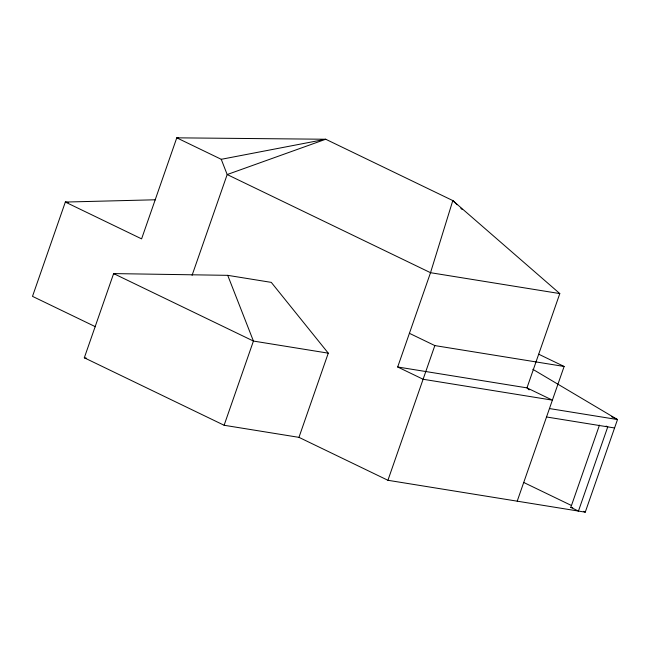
<?xml version="1.0" encoding="UTF-8"?>
<svg xmlns="http://www.w3.org/2000/svg" width="650" height="650" viewBox="0 0 650 650"><rect width="100%" height="100%" fill="white"/><g stroke="black" fill="none" stroke-linecap="round" stroke-linejoin="round"><path stroke-width="0.97" d="M84.313 357.784L113.628 273.593L227.727 275.34L271.277 282.376L328.274 353.161L298.959 437.352L224.112 425.262L84.313 357.784L86.304 358.101M192.075 275.34L227.175 174.549L221.252 159.307L176.776 137.832L141.594 238.867L65.333 202.061L32.5 296.359L95.485 326.755M224.112 425.262L253.427 341.063L227.727 275.34M397.686 366.99L526.971 387.871L552.386 400.14L423.101 379.259L397.686 366.99L430.519 272.699L452.806 200.582L325.715 139.246L176.776 137.832L178.588 138.133M298.959 437.352L387.92 480.285L434.834 345.581L564.119 366.462L517.205 501.174M457.177 204.742L452.806 200.582L559.804 293.581L526.971 387.871L529.149 389.878M606.068 426.059L607.766 426.871L578.443 511.062L570.822 507.382L599.471 425.108M387.92 480.285L585.252 512.168L617.5 419.551L532.829 369.314M221.252 159.307L325.715 139.246L227.175 174.549L430.519 272.699L559.804 293.581M155.545 199.778L65.333 202.061L68.291 202.54M115.627 273.91L113.628 273.593L253.427 341.063L328.274 353.161M549.453 408.558L617.5 419.551L611.569 416.691M546.528 416.983L614.567 427.968M570.822 507.382L572.764 507.699M538.696 354.201L564.119 366.462M409.411 333.312L434.834 345.581M523.754 482.479L571.236 505.399M583.554 511.347L585.252 512.168M460.817 208.211L462.272 209.592"/></g></svg>
